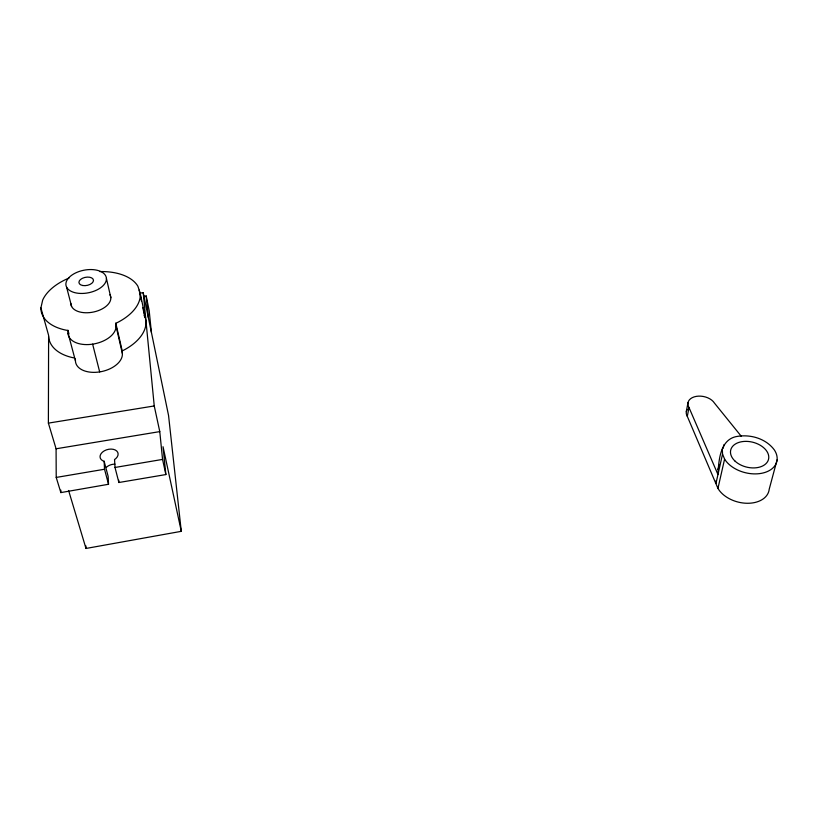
<?xml version="1.0" encoding="UTF-8"?>
<svg xmlns="http://www.w3.org/2000/svg" width="818" height="818" viewBox="0 0 818 818"><rect width="100%" height="100%" fill="white"/><g stroke="black" fill="none" stroke-linecap="round" stroke-linejoin="round"><path stroke-width="1.23" d="M68.589 490.473L85.992 548.459L181.289 531.332L163.038 446.71L165.87 474.563L118.876 482.508L115.001 467.467L114.551 459.501L115.727 458.663A9.213 6.084 -14.7 0 0 115.226 449.982A9.213 6.084 -14.7 0 0 102.465 452.129A9.213 6.084 -14.7 0 0 102.894 460.82L104.142 461.26L108.14 476.342L108.528 484.276L60.859 492.589L56.217 477.436L56.084 448.785L48.385 423.121L48.61 335.36L40.9 307.905L42.679 300.094A50.358 28.834 -11.3 0 1 68.957 278.079M686.322 411.566L687.989 402.732M777.1 459.828L769.217 489.195A27.301 18.436 14.6 0 1 747.069 503.274A27.301 18.436 14.6 0 1 717.948 488.407L687.304 416.352L688.991 407.517A14.018 9.029 10.9 0 1 696.23 396.382A14.018 9.029 10.9 0 1 714.431 403.069L741.353 436.383M688.991 407.517L717.959 474.522C718.725 460.35 719.963 438.448 738.081 436.28C751.353 434.338 766.21 438.877 774.36 449.951A27.945 18.395 13.8 0 1 761.353 473.346A27.945 18.395 13.8 0 1 724.595 459.072L722.539 454.113L722.325 449.215M723.153 448.315L723.95 444.716M722.539 454.113L715.965 483.438L715.873 480.984M717.948 488.407L724.595 459.072M717.775 469.614L719.39 465.115M40.9 307.905A50.358 28.834 -11.3 0 0 66.381 330.227L68.006 330.38L68.047 333.12L75.43 360.789A23.834 14.438 -12.3 0 0 99.602 371.924A23.834 14.438 -12.3 0 0 122.373 353.54L122.189 350.82L123.712 350.176A49.377 29.1 -11.7 0 0 145.941 320.707L140.236 293.335L137.884 286.228A50.358 28.834 -11.3 0 0 99.776 271.576M122.373 353.54L116.003 325.901L115.819 323.202L117.383 322.568A50.358 28.834 -11.3 0 0 140.236 293.335M56.217 477.436L104.52 469.246L104.142 461.26M115.001 467.467L162.557 459.409L159.776 431.607L154.244 405.953L143.211 292.67L139.5 293.212M56.084 448.785L159.776 431.607M48.385 423.121L154.244 405.953M144.234 315.492L144.878 317.445L145.614 317.333M143.733 296.341L146.187 295.983L149.183 310.605L151.391 332.323M104.52 469.246L108.528 484.276M68.006 330.38L68.968 333.989M66.616 287.21L71.606 306.464M68.047 333.12A24.325 14.325 -11.9 0 0 92.638 344.153L99.673 371.914M106.422 278.437A20.542 11.513 -11 0 1 76.616 293.048A20.542 11.513 -11 0 1 75.42 273.028A20.542 11.513 -11 0 1 106.422 278.437L110.839 297.65M115.819 323.202L122.189 350.82M162.557 459.409L165.87 474.563M139.162 290.093L141.504 301.28M142.802 307.496L144.878 317.445M143.211 292.67L168.559 415.513L181.289 531.332M146.187 295.983L148.355 317.599M118.743 480.248L118.876 482.508M85.921 545.923L85.992 548.459M75.379 358.949L75.43 360.789M60.839 490.094L60.859 492.589M73.773 357.875A49.377 29.1 -11.7 0 1 48.64 336.454M106.473 467.18A9.1 6.094 -15 0 1 114.98 464.143M116.003 325.901A24.325 14.325 -11.9 0 1 92.638 344.153M109.97 294.746A20.266 11.595 -11.3 0 1 93.927 311.924A20.266 11.595 -11.3 0 1 70.849 303.509M687.304 416.352A13.916 9.039 11.1 0 1 687.222 409.358M82.72 285.513A7.382 4.141 -11 0 0 93.477 280.308A7.382 4.141 -11 0 0 82.393 278.304A7.382 4.141 -11 0 0 82.72 285.513M735.106 461.178A19.479 12.822 13.8 0 0 767.703 461.413A19.479 12.822 13.8 0 0 746.057 441.362A19.479 12.822 13.8 0 0 735.106 461.178"/></g></svg>
